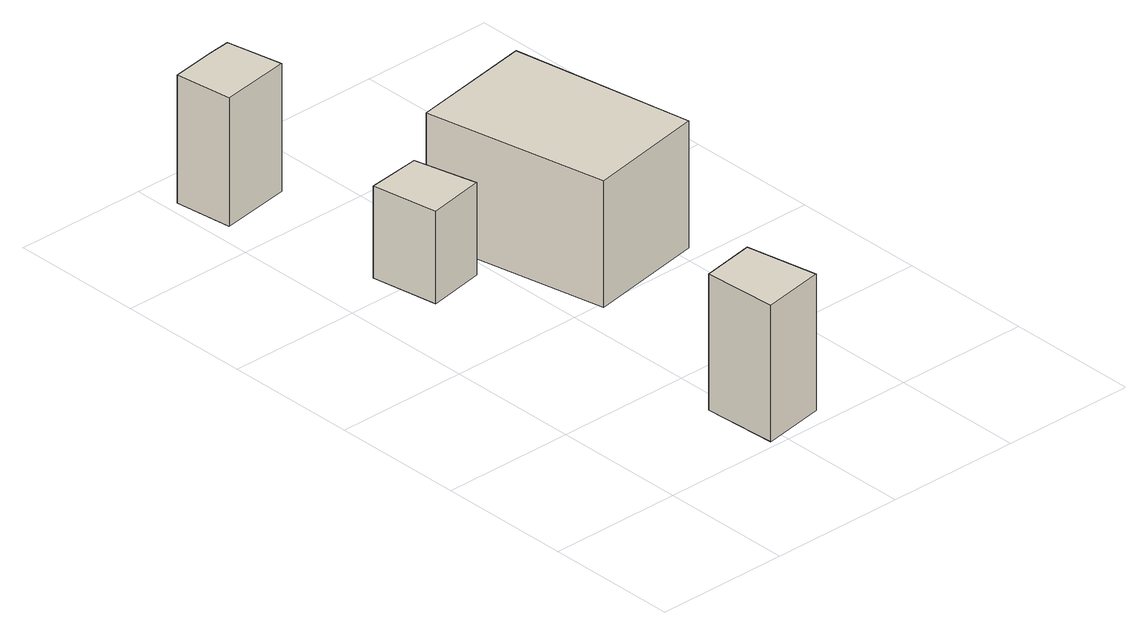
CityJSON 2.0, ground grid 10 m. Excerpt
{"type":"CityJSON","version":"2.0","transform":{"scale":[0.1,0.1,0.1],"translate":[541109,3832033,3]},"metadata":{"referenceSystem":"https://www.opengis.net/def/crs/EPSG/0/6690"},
"CityObjects":{
"building1":{"type":"Building","attributes":{"計測周辺長":19.97,"1/2500図郭":84,"区名":"大正区","町丁目名称":"船町２丁目","街区番号":1,"class":"3001","usage":"441","measuredHeight":10.2,"storeysAboveGround":1,"BuildingDetailAttribute.buildingRoofEdgeArea":24.53,"BuildingDetailAttribute.buildingStructureType":"610","BuildingDetailAttribute.buildingStructureOrgType":"2","BuildingDetailAttribute.detailedUsage":"1520","BuildingDetailAttribute.specifiedBuildingCoverageRate":0.6,"BuildingDetailAttribute.surveyYear":2017,"BuildingTsunamiRiskAttribute.description":"1","BuildingTsunamiRiskAttribute.rank":"2","BuildingTsunamiRiskAttribute.depth":0.67,"BuildingHighTideRiskAttribute.description":"1","BuildingHighTideRiskAttribute.rank":"3","BuildingHighTideRiskAttribute.depth":3.26,"BuildingIDAttribute.prefecture":"27","BuildingIDAttribute.city":"27108"},"geometry":[{"type":"Solid","lod":"1","boundaries":[[[[0,1,2,3]],[[2,4,5,3]],[[1,6,4,2]],[[0,7,6,1]],[[3,5,7,0]],[[4,6,7,5]]]]}]},
"building2":{"type":"Building","attributes":{"計測周辺長":18.26,"1/2500図郭":84,"区名":"大正区","町丁目名称":"船町２丁目","街区番号":1,"class":"3001","usage":"441","measuredHeight":6.9,"storeysAboveGround":1,"BuildingDetailAttribute.buildingRoofEdgeArea":20.66,"BuildingDetailAttribute.buildingStructureType":"610","BuildingDetailAttribute.buildingStructureOrgType":"2","BuildingDetailAttribute.detailedUsage":"1520","BuildingDetailAttribute.specifiedBuildingCoverageRate":0.6,"BuildingDetailAttribute.surveyYear":2017,"BuildingTsunamiRiskAttribute.description":"1","BuildingTsunamiRiskAttribute.rank":"2","BuildingTsunamiRiskAttribute.depth":0.74,"BuildingHighTideRiskAttribute.description":"1","BuildingHighTideRiskAttribute.rank":"3","BuildingHighTideRiskAttribute.depth":3.16,"BuildingIDAttribute.prefecture":"27","BuildingIDAttribute.city":"27108"},"geometry":[{"type":"Solid","lod":"1","boundaries":[[[[8,9,10,11]],[[10,12,13,11]],[[9,14,12,10]],[[8,15,14,9]],[[11,13,15,8]],[[12,14,15,13]]]]}]},
"building3":{"type":"Building","attributes":{"class":"3001","measuredHeight":9.6,"BuildingDetailAttribute.specifiedBuildingCoverageRate":0.6,"BuildingDetailAttribute.surveyYear":2017,"BuildingTsunamiRiskAttribute.description":"1","BuildingTsunamiRiskAttribute.rank":"2","BuildingTsunamiRiskAttribute.depth":0.84,"BuildingHighTideRiskAttribute.description":"1","BuildingHighTideRiskAttribute.rank":"3","BuildingHighTideRiskAttribute.depth":3.42,"BuildingIDAttribute.prefecture":"27","BuildingIDAttribute.city":"27108"},"geometry":[{"type":"Solid","lod":"1","boundaries":[[[[16,17,18,19,20]],[[19,21,22,20]],[[18,23,21,19]],[[17,24,23,18]],[[16,25,24,17]],[[20,22,25,16]],[[21,23,24,25,22]]]]}]},
"building4":{"type":"Building","attributes":{"計測周辺長":46.4,"1/2500図郭":84,"区名":"大正区","町丁目名称":"船町２丁目","街区番号":1,"class":"3001","usage":"441","measuredHeight":9.5,"storeysAboveGround":2,"BuildingDetailAttribute.buildingRoofEdgeArea":129.03,"BuildingDetailAttribute.buildingStructureType":"610","BuildingDetailAttribute.buildingStructureOrgType":"2","BuildingDetailAttribute.detailedUsage":"1520","BuildingDetailAttribute.specifiedBuildingCoverageRate":0.6,"BuildingDetailAttribute.surveyYear":2017,"BuildingTsunamiRiskAttribute.description":"1","BuildingTsunamiRiskAttribute.rank":"2","BuildingTsunamiRiskAttribute.depth":0.57,"BuildingHighTideRiskAttribute.description":"1","BuildingHighTideRiskAttribute.rank":"3","BuildingHighTideRiskAttribute.depth":3.16,"BuildingIDAttribute.prefecture":"27","BuildingIDAttribute.city":"27108"},"geometry":[{"type":"Solid","lod":"1","boundaries":[[[[26,27,28,29]],[[28,30,31,29]],[[27,32,30,28]],[[26,33,32,27]],[[29,31,33,26]],[[30,32,33,31]]]]}]}
},
"vertices":[
[87,60,0],[127,67,0],[137,13,0],[90,5,0],[137,13,102],[90,5,102],[127,67,102],[87,60,102],
[39,322,0],[79,327,0],[90,280,0],[47,272,0],[90,280,69],[47,272,69],[79,327,69],[39,322,69],
[40,477,1],[58,479,1],[66,437,1],[13,429,1],[8,472,1],[13,429,97],[8,472,97],[66,437,97],[58,479,97],[40,477,97],
[94,332,1],[187,348,1],[210,211,1],[121,195,1],[210,211,96],[121,195,96],[187,348,96],[94,332,96]
]}
